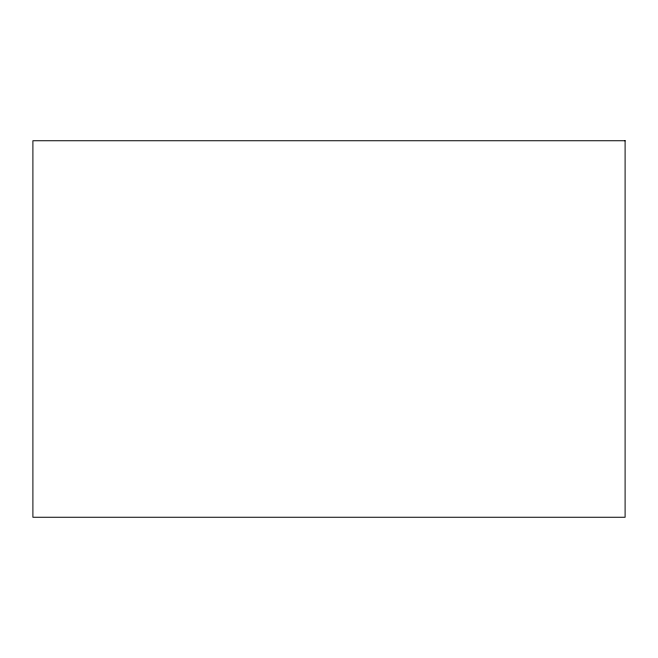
<?xml version="1.0" encoding="UTF-8"?>
<svg xmlns="http://www.w3.org/2000/svg" width="658" height="658" viewBox="0 0 658 658"><rect width="100%" height="100%" fill="white"/><g stroke="black" fill="none" stroke-linecap="round" stroke-linejoin="round"><path stroke-width="0.99" d="M625.1 140.746L625.1 517.254L32.9 517.254L32.9 140.746L625.1 140.746"/></g></svg>
